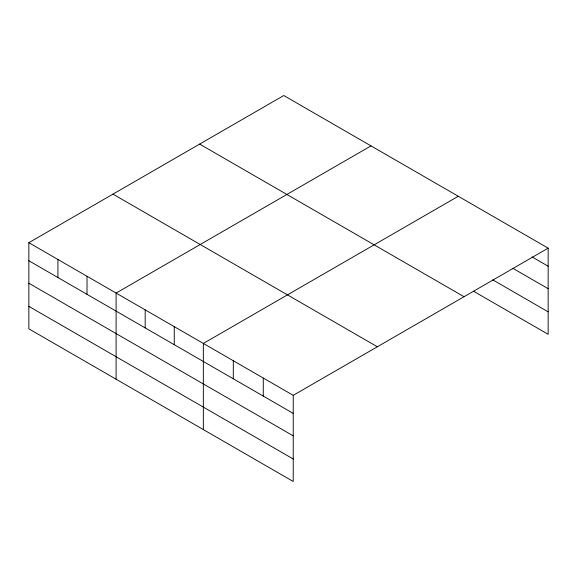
<?xml version="1.0" encoding="UTF-8"?>
<svg xmlns="http://www.w3.org/2000/svg" width="577" height="577" viewBox="0 0 577 577"><rect width="100%" height="100%" fill="white"/><g stroke="black" fill="none" stroke-linecap="round" stroke-linejoin="round"><path stroke-width="0.87" d="M28.85 242.701L293.231 395.339L293.231 481.478L28.85 328.84L28.85 242.701L283.769 95.522L548.15 248.16L548.15 334.299L473.623 291.277M371.011 145.894L116.1 293.073L116.1 379.204M458.261 196.267L203.342 343.438L203.342 429.577M293.231 395.339L548.15 248.16M532.016 256.895L548.15 266.206M512.809 268.276L548.15 288.68M492.83 279.895L548.15 311.832M199.642 144.091L464.031 296.729M112.969 194.132L377.358 346.77M28.85 260.746L293.231 413.384M28.85 283.213L293.231 435.851M28.85 306.365L293.231 459.003M263.271 378.036L263.271 396.082M233.303 360.74L233.303 378.786M174.261 326.654L174.261 344.7M145.18 309.863L145.18 327.909M87.012 276.282L87.012 294.328M57.931 259.491L57.931 277.537"/></g></svg>
